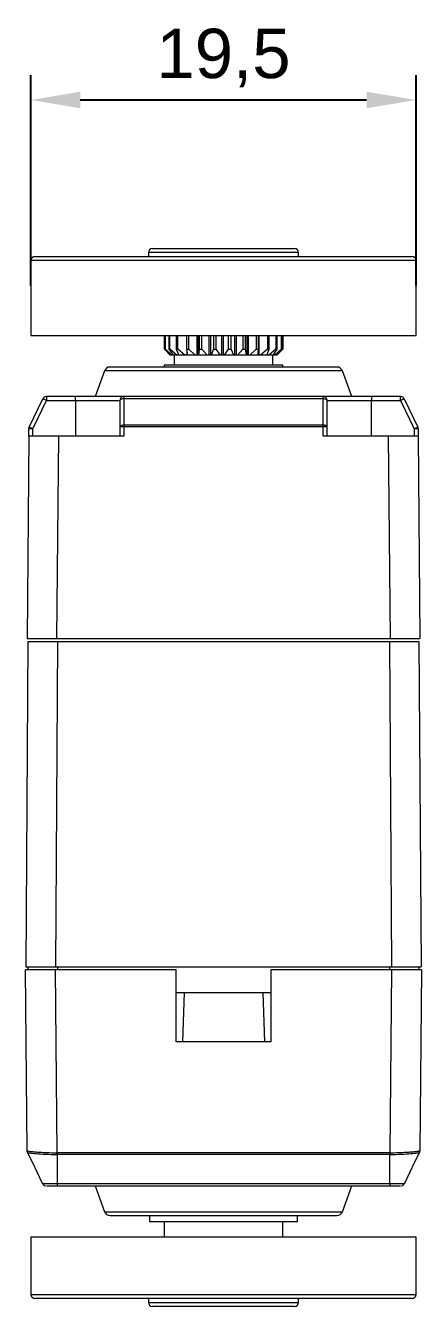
# Model space of a CAD drawing. Header units: millimetres. Extents: x 5 to 273, y 9 to 172.
# Drawn here: x 186.4 to 206.4, y 29 to 93.9 of the extents above; entities that cross this region are included whole.
import ezdxf

# ---------------------------------------------------------------- set-up
doc = ezdxf.new("R2010")
doc.units = ezdxf.units.MM
doc.layers.add('Dimensioning', color=10, linetype='Continuous')
doc.styles.get("Standard").update_dxf_attribs({"font": 'arial.ttf'})
doc.dimstyles.new('ISO-25', dxfattribs={"dimtxt": 2.5, "dimasz": 2.5, "dimexe": 1.25, "dimexo": 0.625, "dimtad": 1, "dimtxsty": 'Standard', "dimcen": 2.5, "dimadec": 0, "dimazin": 0, "dimtfac": 1, "dimtmove": 0, "dimatfit": 3, "dimfxl": 1, "dimarcsym": 0})

# ---------------------------------------------------------------- blocks, each defined once
blk = doc.blocks.new('*D45')
at = {"layer": 'Defpoints', "color": 0, "transparency": 16777216}
for p in [(206.156, 90.087), (186.656, 80.054), (206.156, 80.054)]:
    blk.add_point(p, dxfattribs=at)
at = {"layer": 'Dimensioning', "color": 0, "lineweight": -2, "transparency": 16777216}
for p, q in [((186.656, 80.679), (186.656, 91.337)), ((206.156, 80.679), (206.156, 91.337)), ((189.156, 90.087), (203.656, 90.087))]:
    blk.add_line(p, q, dxfattribs=at)
at = {"layer": 'Dimensioning', "color": 0, "transparency": 16777216}
for points in [[(189.156, 90.504), (189.156, 89.67), (186.656, 90.087)], [(203.656, 90.504), (203.656, 89.67), (206.156, 90.087)]]:
    blk.add_solid(points, dxfattribs=at)
at = {"layer": 'Dimensioning', "color": 0, "transparency": 16777216, "insert": (196.406, 92.214), "char_height": 2.5, "attachment_point": 5}
blk.add_mtext('19,5', dxfattribs=at)

msp = doc.modelspace()

# ---------------------------------------------------------------- linework, layer by layer
at = {"color": 7, "linetype": 'Continuous', "lineweight": 15}
for p, q in [((192.806, 82.554), (200.006, 82.554)), ((186.656, 81.954), (186.656, 78.154)), ((186.856, 82.154), (205.956, 82.154)), ((192.606, 82.354), (192.606, 82.154)), ((200.206, 82.154), (200.206, 82.354)), ((206.156, 78.154), (206.156, 81.954)), ((186.656, 78.154), (206.156, 78.154)), ((193.412, 77.454), (193.412, 78.154)), ((193.437, 78.154), (193.437, 77.454)), ((193.461, 77.454), (193.461, 78.154)), ((193.637, 78.154), (193.637, 77.454)), ((193.696, 77.454), (193.696, 78.154)), ((194.011, 78.154), (194.011, 77.454)), ((194.1, 77.454), (194.1, 78.154)), ((194.536, 78.154), (194.536, 77.454)), ((194.65, 77.454), (194.65, 78.154)), ((195.178, 78.154), (195.178, 77.454)), ((195.31, 77.454), (195.31, 78.154)), ((195.897, 78.154), (195.897, 77.454)), ((196.039, 77.454), (196.039, 78.154)), ((196.649, 78.154), (196.649, 77.454)), ((196.791, 77.454), (196.791, 78.154)), ((197.385, 78.154), (197.385, 77.454)), ((197.519, 77.454), (197.519, 78.154)), ((198.059, 78.154), (198.059, 77.454)), ((198.177, 77.454), (198.177, 78.154)), ((198.63, 78.154), (198.63, 77.454)), ((198.724, 77.454), (198.724, 78.154)), ((199.061, 78.154), (199.061, 77.454)), ((199.125, 77.454), (199.125, 78.154)), ((199.325, 78.154), (199.325, 77.454)), ((199.355, 77.454), (199.355, 78.154)), ((199.406, 78.154), (199.406, 77.454)), ((193.706, 77.154), (193.412, 77.454)), ((193.437, 77.454), (193.461, 77.454)), ((193.437, 77.454), (193.715, 77.154)), ((193.795, 77.154), (193.461, 77.454)), ((193.637, 77.454), (193.696, 77.454)), ((193.637, 77.454), (193.851, 77.154)), ((194.048, 77.154), (193.696, 77.454)), ((194.011, 77.454), (194.1, 77.454)), ((194.011, 77.454), (194.149, 77.154)), ((194.449, 77.154), (194.1, 77.454)), ((194.536, 77.454), (194.65, 77.454)), ((194.536, 77.454), (194.588, 77.154)), ((194.973, 77.154), (194.65, 77.454)), ((195.178, 77.454), (195.141, 77.154)), ((195.178, 77.454), (195.31, 77.454)), ((195.587, 77.154), (195.31, 77.454)), ((195.897, 77.454), (195.774, 77.154)), ((195.897, 77.454), (196.039, 77.454)), ((196.253, 77.154), (196.039, 77.454)), ((196.649, 77.454), (196.447, 77.154)), ((196.649, 77.454), (196.791, 77.454)), ((196.928, 77.154), (196.791, 77.454)), ((197.385, 77.454), (197.117, 77.154)), ((197.385, 77.454), (197.519, 77.454)), ((197.571, 77.154), (197.519, 77.454)), ((198.059, 77.454), (197.742, 77.154)), ((198.059, 77.454), (198.177, 77.454)), ((198.14, 77.154), (198.177, 77.454)), ((198.63, 77.454), (198.284, 77.154)), ((198.6, 77.154), (198.724, 77.454)), ((198.63, 77.454), (198.724, 77.454)), ((199.061, 77.454), (198.707, 77.154)), ((198.923, 77.154), (199.125, 77.454)), ((199.325, 77.454), (198.986, 77.154)), ((199.061, 77.454), (199.125, 77.454)), ((199.087, 77.154), (199.355, 77.454)), ((199.406, 77.454), (199.103, 77.154)), ((199.106, 77.154), (199.317, 77.365)), ((199.325, 77.454), (199.355, 77.454)), ((193.406, 76.654), (193.406, 76.554)), ((199.406, 76.654), (193.406, 76.654)), ((193.715, 77.154), (193.706, 77.154)), ((193.795, 77.154), (193.715, 77.154)), ((193.851, 77.154), (193.795, 77.154)), ((194.048, 77.154), (193.851, 77.154)), ((193.906, 77.154), (193.906, 76.654)), ((194.144, 77.154), (194.048, 77.154)), ((194.149, 77.154), (194.144, 77.154)), ((194.449, 77.154), (194.149, 77.154)), ((194.544, 77.154), (194.449, 77.154)), ((194.588, 77.154), (194.544, 77.154)), ((194.973, 77.154), (194.588, 77.154)), ((195.061, 77.154), (194.973, 77.154)), ((195.131, 77.154), (195.061, 77.154)), ((195.141, 77.154), (195.131, 77.154)), ((195.587, 77.154), (195.141, 77.154)), ((195.663, 77.154), (195.587, 77.154)), ((195.741, 77.154), (195.663, 77.154)), ((195.774, 77.154), (195.741, 77.154)), ((196.253, 77.154), (195.774, 77.154)), ((196.311, 77.154), (196.253, 77.154)), ((196.392, 77.154), (196.311, 77.154)), ((196.447, 77.154), (196.392, 77.154)), ((196.928, 77.154), (196.447, 77.154)), ((196.965, 77.154), (196.928, 77.154)), ((197.044, 77.154), (196.965, 77.154)), ((197.117, 77.154), (197.044, 77.154)), ((197.571, 77.154), (197.117, 77.154)), ((197.585, 77.154), (197.571, 77.154)), ((197.656, 77.154), (197.585, 77.154)), ((197.742, 77.154), (197.656, 77.154)), ((198.14, 77.154), (197.742, 77.154)), ((198.19, 77.154), (198.139, 77.154)), ((198.284, 77.154), (198.19, 77.154)), ((198.6, 77.154), (198.284, 77.154)), ((198.612, 77.154), (198.6, 77.154)), ((198.707, 77.154), (198.612, 77.154)), ((198.923, 77.154), (198.707, 77.154)), ((198.906, 76.654), (198.906, 77.154)), ((198.986, 77.154), (198.923, 77.154)), ((199.087, 77.154), (198.986, 77.154)), ((199.103, 77.154), (199.087, 77.154)), ((199.106, 77.154), (199.103, 77.154)), ((199.406, 76.554), (199.406, 76.654)), ((190.38, 76.356), (189.906, 75.054)), ((202.906, 75.054), (202.432, 76.356)), ((186.569, 73.5), (187.259, 74.94)), ((186.749, 73.414), (187.44, 74.854)), ((187.44, 75.054), (187.44, 74.995)), ((188.906, 75.054), (187.44, 75.054)), ((187.44, 74.995), (187.44, 74.854)), ((187.44, 74.854), (188.906, 74.854)), ((188.906, 74.854), (188.906, 75.054)), ((188.906, 74.854), (191.156, 74.854)), ((188.906, 74.854), (188.906, 73.054)), ((191.156, 74.854), (191.156, 73.52)), ((191.356, 75.054), (191.356, 74.94)), ((201.456, 75.054), (191.356, 75.054)), ((201.456, 74.94), (191.356, 74.94)), ((191.356, 74.94), (191.356, 73.606)), ((201.456, 74.94), (201.456, 75.054)), ((201.456, 73.606), (201.456, 74.94)), ((201.656, 73.52), (201.656, 74.854)), ((201.656, 74.854), (203.906, 74.854)), ((203.906, 75.054), (203.906, 74.854)), ((205.373, 75.054), (203.906, 75.054)), ((203.906, 73.054), (203.906, 74.854)), ((203.906, 74.854), (205.373, 74.854)), ((205.373, 74.854), (205.373, 75.054)), ((205.373, 74.854), (206.063, 73.414)), ((205.553, 74.94), (206.244, 73.5)), ((186.546, 73.054), (186.549, 73.415)), ((186.746, 73.054), (186.749, 73.414)), ((191.156, 73.52), (191.156, 73.054)), ((191.356, 73.606), (191.356, 73.522)), ((201.456, 73.606), (191.356, 73.606)), ((191.356, 73.522), (191.356, 73.054)), ((201.456, 73.522), (191.356, 73.522)), ((201.456, 73.522), (201.456, 73.606)), ((201.456, 73.054), (201.456, 73.522)), ((201.656, 73.054), (201.656, 73.52)), ((206.063, 73.414), (206.066, 73.054)), ((206.263, 73.415), (206.266, 73.054)), ((186.546, 73.054), (186.457, 62.804)), ((188.046, 73.054), (186.546, 73.054)), ((188.046, 73.054), (187.957, 62.804)), ((191.356, 73.054), (188.046, 73.054)), ((204.767, 73.054), (201.456, 73.054)), ((204.856, 62.804), (204.767, 73.054)), ((206.266, 73.054), (204.767, 73.054)), ((206.266, 73.054), (206.356, 62.804)), ((186.506, 62.654), (186.391, 46.154)), ((186.457, 62.804), (187.957, 62.804)), ((186.506, 62.654), (188.006, 62.654)), ((188.006, 62.654), (187.891, 46.154)), ((187.957, 62.804), (204.856, 62.804)), ((188.006, 62.654), (204.806, 62.654)), ((204.806, 62.654), (204.922, 46.154)), ((204.806, 62.654), (206.306, 62.654)), ((204.856, 62.804), (206.356, 62.804)), ((206.306, 62.654), (206.422, 46.154)), ((186.391, 46.154), (187.891, 46.154)), ((186.506, 46.154), (186.506, 46.004)), ((187.891, 46.154), (204.922, 46.154)), ((204.922, 46.154), (206.422, 46.154)), ((206.306, 46.154), (206.306, 46.004)), ((186.467, 36.841), (186.387, 46.004)), ((187.887, 46.004), (186.387, 46.004)), ((187.887, 46.004), (187.968, 36.734)), ((194.006, 46.004), (187.887, 46.004)), ((194.006, 42.354), (194.006, 46.004)), ((198.806, 46.004), (198.806, 42.354)), ((204.926, 46.004), (198.806, 46.004)), ((204.845, 36.734), (204.926, 46.004)), ((206.426, 46.004), (204.926, 46.004)), ((206.426, 46.004), (206.346, 36.841)), ((194.006, 44.854), (198.806, 44.854)), ((194.417, 44.854), (194.331, 42.354)), ((198.396, 44.854), (198.482, 42.354)), ((198.806, 42.354), (194.006, 42.354)), ((186.467, 36.841), (186.472, 36.797)), ((186.467, 36.841), (186.467, 36.84)), ((186.468, 36.819), (186.471, 36.808)), ((186.472, 36.796), (186.487, 36.755)), ((186.487, 36.755), (186.472, 36.796)), ((186.476, 36.787), (186.478, 36.776)), ((186.477, 36.779), (186.478, 36.775)), ((186.487, 36.755), (186.486, 36.756)), ((186.486, 36.756), (186.487, 36.755)), ((186.727, 36.254), (186.487, 36.755)), ((187.965, 36.65), (187.987, 36.649)), ((187.968, 36.734), (187.987, 36.734)), ((204.825, 36.734), (187.987, 36.734)), ((187.987, 36.649), (187.987, 36.254)), ((204.825, 36.649), (187.987, 36.649)), ((204.825, 36.734), (204.845, 36.734)), ((204.825, 36.649), (204.848, 36.65)), ((204.825, 36.254), (204.825, 36.649)), ((206.326, 36.755), (206.086, 36.254)), ((206.326, 36.755), (206.34, 36.796)), ((206.334, 36.775), (206.336, 36.779)), ((206.335, 36.776), (206.337, 36.787)), ((206.341, 36.797), (206.346, 36.841)), ((206.342, 36.808), (206.344, 36.818)), ((206.346, 36.84), (206.346, 36.841)), ((187.243, 35.177), (186.727, 36.254)), ((187.987, 36.254), (187.987, 35.177)), ((204.825, 35.177), (204.825, 36.254)), ((206.086, 36.254), (205.569, 35.177)), ((187.248, 35.167), (187.243, 35.177)), ((187.276, 35.167), (187.248, 35.167)), ((187.987, 35.177), (187.987, 35.167)), ((204.825, 35.167), (187.987, 35.167)), ((187.987, 35.054), (204.825, 35.054)), ((189.906, 35.054), (190.38, 33.751)), ((202.432, 33.751), (202.906, 35.054)), ((204.825, 35.167), (204.825, 35.177)), ((205.569, 35.177), (205.565, 35.167)), ((192.656, 33.554), (192.656, 33.254)), ((192.656, 33.254), (200.156, 33.254)), ((193.406, 33.254), (193.406, 32.454)), ((199.406, 32.454), (199.406, 33.254)), ((200.156, 33.254), (200.156, 33.554)), ((186.656, 32.454), (186.656, 29.554)), ((206.156, 32.454), (186.656, 32.454)), ((206.156, 29.554), (206.156, 32.454)), ((205.956, 29.354), (186.856, 29.354)), ((192.606, 29.354), (192.606, 29.154)), ((200.206, 29.154), (200.206, 29.354)), ((200.006, 28.954), (192.806, 28.954))]:
    msp.add_line(p, q, dxfattribs=at)
at = {"color": 8, "linetype": 'Continuous', "lineweight": 15}
for p, q in [((206.156, 81.954), (186.656, 81.954)), ((200.206, 82.354), (192.606, 82.354)), ((195.061, 78.154), (195.061, 77.154)), ((195.131, 78.154), (195.131, 77.154)), ((195.663, 78.154), (195.663, 77.154)), ((195.741, 78.154), (195.741, 77.154)), ((196.311, 78.154), (196.311, 77.154)), ((196.392, 78.154), (196.392, 77.154)), ((196.965, 78.154), (196.965, 77.154)), ((197.044, 78.154), (197.044, 77.154)), ((197.585, 78.154), (197.585, 77.154)), ((197.656, 78.154), (197.656, 77.154)), ((198.19, 78.154), (198.19, 77.154)), ((194.544, 77.408), (194.544, 77.154)), ((194.144, 77.164), (194.144, 77.154)), ((198.612, 77.154), (198.612, 77.181)), ((202.432, 76.356), (190.38, 76.356)), ((188.006, 46.154), (188.006, 46.004)), ((204.806, 46.154), (204.806, 46.004)), ((186.467, 36.84), (186.472, 36.796)), ((206.34, 36.796), (206.346, 36.84)), ((190.38, 33.751), (202.432, 33.751)), ((186.656, 29.554), (206.156, 29.554)), ((192.606, 29.154), (200.206, 29.154))]:
    msp.add_line(p, q, dxfattribs=at)
at = {"color": 7, "linetype": 'Continuous', "lineweight": 15, "flags": 128}
for points in [[(187.44, 74.854), (187.404, 74.87), (187.371, 74.887), (187.339, 74.902), (187.312, 74.915), (187.29, 74.925), (187.273, 74.933), (187.263, 74.938), (187.259, 74.94)], [(201.656, 74.854), (201.653, 74.87), (201.641, 74.887), (201.623, 74.902), (201.598, 74.915), (201.567, 74.925), (201.533, 74.933), (201.495, 74.938), (201.456, 74.94)], [(205.501, 74.915), (205.488, 74.908), (205.473, 74.902), (205.458, 74.894), (205.442, 74.887), (205.425, 74.879), (205.408, 74.87), (205.391, 74.862), (205.373, 74.854)], [(205.553, 74.94), (205.553, 74.94), (205.55, 74.938), (205.546, 74.936), (205.54, 74.933), (205.532, 74.93), (205.523, 74.925), (205.513, 74.92), (205.501, 74.915)], [(186.749, 73.414), (186.71, 73.414), (186.673, 73.414), (186.638, 73.415), (186.608, 73.415), (186.583, 73.415), (186.565, 73.415), (186.553, 73.415), (186.549, 73.415)], [(186.749, 73.414), (186.732, 73.422), (186.714, 73.431), (186.697, 73.439), (186.68, 73.447), (186.664, 73.454), (186.649, 73.462), (186.635, 73.468), (186.622, 73.475)], [(206.263, 73.415), (206.259, 73.415), (206.248, 73.415), (206.23, 73.415), (206.205, 73.415), (206.174, 73.415), (206.14, 73.414), (206.102, 73.414), (206.063, 73.414)], [(206.244, 73.5), (206.243, 73.5), (206.24, 73.498), (206.236, 73.496), (206.23, 73.494), (206.222, 73.49), (206.213, 73.486), (206.203, 73.48), (206.191, 73.475)]]:
    msp.add_lwpolyline(points, dxfattribs=at)
at = {"color": 7, "linetype": 'Continuous', "lineweight": 15}
for centre, radius, start, end in [((192.806, 82.354), 0.2, 90, 180), ((200.006, 82.354), 0.2, 0, 90), ((186.856, 81.954), 0.2, 90, 180), ((205.956, 81.954), 0.2, 0, 90), ((190.662, 76.254), 0.3, 90, 160), ((202.15, 76.254), 0.3, 20, 90), ((187.44, 74.854), 0.2, 90, 154.39006), ((191.356, 74.854), 0.2, 90, 180), ((191.235, 74.837), 0.0798, 104.19617, 168.24264), ((191.349, 74.572), 0.368, 88.90314, 111.39614), ((201.456, 74.854), 0.2, 45, 90), ((201.456, 74.854), 0.2, 360, 45), ((205.373, 74.854), 0.2, 25.60994, 90), ((186.749, 73.414), 0.2, 154.39007, 179.5), ((191.235, 73.504), 0.0798, 104.19028, 168.24854), ((191.307, 67.781), 5.741, 89.50234, 91.49869), ((191.349, 73.238), 0.368, 88.90814, 111.39407), ((201.506, 67.781), 5.741, 88.50131, 90.49768), ((201.578, 73.504), 0.0798, 11.75146, 75.80972), ((206.063, 73.414), 0.2, 0.5, 25.60993), ((186.667, 36.842), 0.2, 180.5, 205.60994), ((206.146, 36.842), 0.2, 334.39006, 359.5), ((190.662, 33.854), 0.3, 200, 270), ((202.15, 33.854), 0.3, 270, 340), ((186.856, 29.554), 0.2, 180, 270), ((205.956, 29.554), 0.2, 270, 0), ((192.806, 29.154), 0.2, 180, 270), ((200.006, 29.154), 0.2, 270, 0)]:
    msp.add_arc(centre, radius, start, end, dxfattribs=at)
for points, knots in [([(196.406, 76.554), (196.173, 76.554), (195.699, 76.554), (194.988, 76.554), (194.337, 76.554), (193.76, 76.554), (193.254, 76.554), (192.778, 76.554), (192.337, 76.554), (191.94, 76.554), (191.593, 76.554), (191.297, 76.554), (191.034, 76.554), (190.825, 76.554), (190.687, 76.554), (190.671, 76.554), (190.662, 76.554)], [0, 0, 0, 0, 0.077643, 0.157693, 0.239952, 0.304308, 0.368607, 0.434333, 0.5, 0.565727, 0.631393, 0.69575, 0.760049, 0.842359, 0.922396, 1, 1, 1, 1]), ([(202.15, 76.554), (202.142, 76.554), (202.125, 76.554), (201.987, 76.554), (201.779, 76.554), (201.515, 76.554), (201.22, 76.554), (200.873, 76.554), (200.475, 76.554), (200.034, 76.554), (199.558, 76.554), (199.053, 76.554), (198.475, 76.554), (197.825, 76.554), (197.114, 76.554), (196.64, 76.554), (196.406, 76.554)], [0, 0, 0, 0, 0.077656, 0.157693, 0.239951, 0.304308, 0.368607, 0.434333, 0.5, 0.565726, 0.631393, 0.69575, 0.760049, 0.842359, 0.922383, 1, 1, 1, 1]), ([(191.356, 75.054), (191.348, 75.054), (191.332, 75.054), (191.217, 75.054), (191.084, 75.054), (190.916, 75.054), (190.65, 75.054), (190.261, 75.054), (189.826, 75.054), (189.368, 75.054), (189.06, 75.054), (188.906, 75.054)], [0, 0, 0, 0, 0.120017, 0.239969, 0.305436, 0.370181, 0.500086, 0.630129, 0.760034, 0.880051, 1, 1, 1, 1]), ([(203.906, 75.054), (203.752, 75.054), (203.444, 75.054), (203.067, 75.054), (202.774, 75.054), (202.486, 75.054), (202.162, 75.054), (201.843, 75.054), (201.62, 75.054), (201.481, 75.054), (201.465, 75.054), (201.456, 75.054)], [0, 0, 0, 0, 0.120018, 0.239968, 0.305436, 0.370182, 0.500086, 0.63013, 0.760034, 0.880051, 1, 1, 1, 1]), ([(186.622, 73.475), (186.614, 73.479), (186.598, 73.486), (186.582, 73.494), (186.571, 73.499), (186.57, 73.5), (186.569, 73.5)], [0, 0, 0, 0, 0.250004, 0.500007, 0.749997, 1, 1, 1, 1]), ([(201.598, 73.581), (201.588, 73.585), (201.568, 73.592), (201.533, 73.6), (201.496, 73.605), (201.469, 73.606), (201.456, 73.606)], [0, 0, 0, 0, 0.250003, 0.499983, 0.749998, 1, 1, 1, 1]), ([(206.191, 73.475), (206.182, 73.471), (206.164, 73.462), (206.133, 73.447), (206.099, 73.431), (206.075, 73.419), (206.063, 73.414)], [0, 0, 0, 0, 0.249989, 0.499991, 0.75, 1, 1, 1, 1]), ([(186.467, 36.84), (186.484, 36.832), (186.513, 36.819), (186.684, 36.798), (186.902, 36.78), (187.18, 36.763), (187.533, 36.747), (187.802, 36.739), (187.968, 36.734)], [0, 0, 0, 0, 0.198823, 0.336822, 0.500284, 0.652616, 0.786817, 1, 1, 1, 1]), ([(186.487, 36.755), (186.512, 36.746), (186.563, 36.727), (186.906, 36.695), (187.39, 36.667), (187.774, 36.655), (187.965, 36.65)], [0, 0, 0, 0, 0.249696, 0.499578, 0.749675, 1, 1, 1, 1]), ([(187.965, 36.65), (187.966, 36.663), (187.966, 36.69), (187.967, 36.72), (187.968, 36.734)], [0, 0, 0, 0, 0.499998, 1, 1, 1, 1]), ([(187.987, 36.734), (187.987, 36.72), (187.987, 36.69), (187.987, 36.663), (187.987, 36.649)], [0, 0, 0, 0, 0.500004, 1, 1, 1, 1]), ([(204.825, 36.649), (204.825, 36.663), (204.825, 36.69), (204.825, 36.72), (204.825, 36.734)], [0, 0, 0, 0, 0.500001, 1, 1, 1, 1]), ([(204.845, 36.734), (204.982, 36.738), (205.276, 36.746), (205.643, 36.764), (205.926, 36.781), (206.139, 36.8), (206.304, 36.82), (206.332, 36.833), (206.346, 36.84)], [0, 0, 0, 0, 0.177237, 0.379618, 0.514129, 0.648648, 0.824654, 1, 1, 1, 1]), ([(204.845, 36.734), (204.846, 36.72), (204.846, 36.69), (204.847, 36.663), (204.848, 36.65)], [0, 0, 0, 0, 0.5000035, 1, 1, 1, 1]), ([(204.848, 36.65), (205.039, 36.655), (205.423, 36.667), (205.907, 36.695), (206.25, 36.727), (206.301, 36.746), (206.326, 36.755)], [0, 0, 0, 0, 0.250521, 0.500678, 0.750492, 1, 1, 1, 1]), ([(187.261, 35.168), (187.268, 35.156), (187.281, 35.132), (187.31, 35.101), (187.345, 35.076), (187.372, 35.066), (187.385, 35.061)], [0, 0, 0, 0, 0.2414166, 0.4922365, 0.747071, 1, 1, 1, 1]), ([(187.387, 35.063), (187.386, 35.063), (187.381, 35.059), (187.392, 35.057), (187.401, 35.055)], [0, 0, 0, 0, 0.198449, 1, 1, 1, 1]), ([(187.44, 35.054), (187.441, 35.054), (187.441, 35.055), (187.463, 35.059), (187.476, 35.061)], [0, 0, 0, 0, 0.42404, 1, 1, 1, 1]), ([(187.471, 35.054), (187.506, 35.054), (187.578, 35.054), (187.769, 35.054), (187.915, 35.054), (187.987, 35.054)], [0, 0, 0, 0, 0.3345046, 0.6694966, 1, 1, 1, 1]), ([(187.987, 35.167), (187.987, 35.151), (187.987, 35.118), (187.987, 35.082), (187.987, 35.058), (187.987, 35.055), (187.987, 35.054)], [0, 0, 0, 0, 0.250003, 0.500002, 0.749998, 1, 1, 1, 1]), ([(205.565, 35.167), (205.554, 35.167), (205.531, 35.167), (205.36, 35.167), (205.116, 35.167), (204.922, 35.167), (204.825, 35.167)], [0, 0, 0, 0, 0.250094, 0.500039, 0.749992, 1, 1, 1, 1]), ([(204.825, 35.167), (204.825, 35.151), (204.825, 35.118), (204.825, 35.082), (204.825, 35.058), (204.825, 35.055), (204.825, 35.054)], [0, 0, 0, 0, 0.250003, 0.500002, 0.749998, 1, 1, 1, 1]), ([(204.825, 35.054), (204.899, 35.054), (205.046, 35.054), (205.227, 35.054), (205.335, 35.054), (205.35, 35.054), (205.353, 35.054)], [0, 0, 0, 0, 0.3058184, 0.6142563, 0.9231437, 1, 1, 1, 1]), ([(205.337, 35.061), (205.349, 35.059), (205.371, 35.055), (205.372, 35.054), (205.373, 35.054)], [0, 0, 0, 0, 0.5755794, 1, 1, 1, 1]), ([(205.412, 35.055), (205.421, 35.057), (205.432, 35.059), (205.427, 35.063), (205.426, 35.063)], [0, 0, 0, 0, 0.802699, 1, 1, 1, 1]), ([(205.427, 35.061), (205.441, 35.066), (205.467, 35.076), (205.502, 35.101), (205.532, 35.132), (205.545, 35.156), (205.552, 35.168)], [0, 0, 0, 0, 0.252944, 0.507778, 0.758579, 1, 1, 1, 1]), ([(205.427, 35.061), (205.441, 35.066), (205.468, 35.076), (205.502, 35.101), (205.532, 35.132), (205.545, 35.156), (205.552, 35.168)], [0, 0, 0, 0, 0.252932, 0.507766, 0.758572, 1, 1, 1, 1]), ([(190.662, 33.554), (190.671, 33.554), (190.687, 33.554), (190.825, 33.554), (191.034, 33.554), (191.297, 33.554), (191.593, 33.554), (191.94, 33.554), (192.338, 33.554), (192.778, 33.554), (193.254, 33.554), (193.76, 33.554), (194.338, 33.554), (194.988, 33.554), (195.699, 33.554), (196.173, 33.554), (196.406, 33.554)], [0, 0, 0, 0, 0.077656, 0.157693, 0.239951, 0.304308, 0.368607, 0.434333, 0.5, 0.565727, 0.631393, 0.69575, 0.760049, 0.842359, 0.922384, 1, 1, 1, 1]), ([(196.406, 33.554), (196.64, 33.554), (197.114, 33.554), (197.825, 33.554), (198.475, 33.554), (199.053, 33.554), (199.559, 33.554), (200.035, 33.554), (200.475, 33.554), (200.873, 33.554), (201.22, 33.554), (201.515, 33.554), (201.779, 33.554), (201.988, 33.554), (202.125, 33.554), (202.142, 33.554), (202.15, 33.554)], [0, 0, 0, 0, 0.0776432, 0.1576929, 0.2399514, 0.3043085, 0.3686072, 0.4343334, 0.5000001, 0.5657265, 0.6313931, 0.6957503, 0.7600488, 0.8423592, 0.9223965, 1, 1, 1, 1])]:
    msp.add_open_spline(points, degree=3, knots=knots, dxfattribs=at)
at = {"color": 8, "linetype": 'Continuous', "lineweight": 15}
msp.add_open_spline([(187.987, 35.167), (187.89, 35.167), (187.696, 35.167), (187.454, 35.167), (187.303, 35.167), (187.282, 35.167), (187.276, 35.167)], degree=3, knots=[0, 0, 0, 0, 0.285202, 0.570236, 0.855281, 1, 1, 1, 1], dxfattribs=at)

# ---------------------------------------------------------------- dimensions: what is measured, and where the dimension line sits
at = {"layer": 'Dimensioning'}
dim = msp.add_linear_dim(base=(206.156, 90.087), p1=(186.656, 80.054), p2=(206.156, 80.054), dimstyle='ISO-25', dxfattribs=at)
dim.commit()
dim.dimension.update_dxf_attribs({"geometry": '*D45', "text_midpoint": (196.406, 92.214)})

doc.saveas('drawing.dxf')
